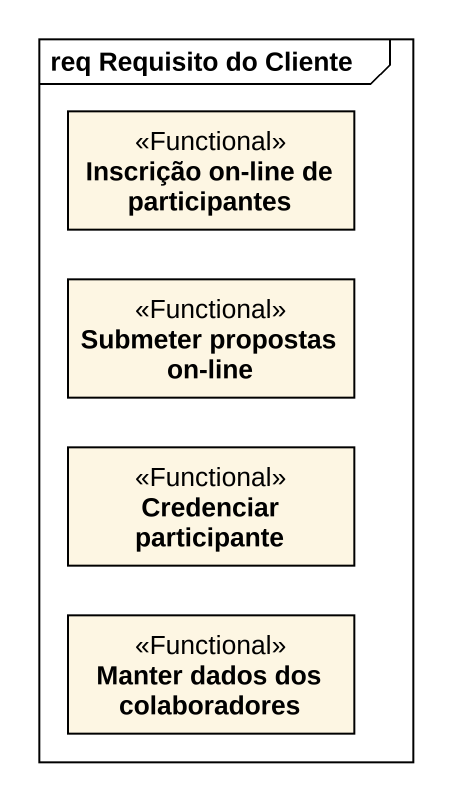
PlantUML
@startuml
mainframe req Requisito do Cliente
hide circle
hide empty members
class "Inscrição on-line de participantes" as Inscrição_on_line_de <<Functional>>
class "Submeter propostas on-line" as Submeter_propostas_on_line <<Functional>>
class "Credenciar participante" as Credenciar_participante <<Functional>>
class "Manter dados dos colaboradores" as Manter_dados_dos <<Functional>>
@enduml
